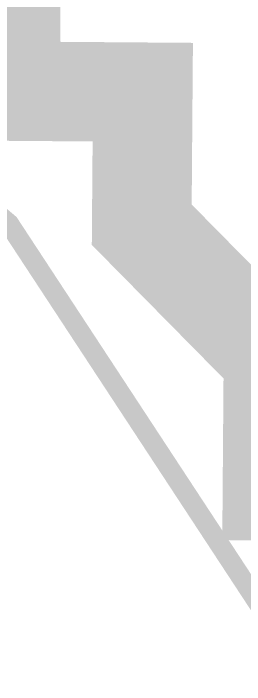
# Model space of a CAD drawing. Header units: metres. Extents: x 326467 to 340077, y 1811030 to 1824953.
# Drawn here: x 328246.39 to 328253.43, y 1813104.47 to 1813124.95 of the extents above; entities that cross this region are included whole.
import ezdxf

# ---------------------------------------------------------------- set-up
doc = ezdxf.new("R2010")
doc.units = ezdxf.units.M
doc.header["$MEASUREMENT"] = 0
doc.layers.add('HAZARDS LINE', color=1, linetype='Continuous')
doc.layers.add('SURVEY PLOT BOUNDARY', color=35, linetype='Continuous')

# ---------------------------------------------------------------- blocks, each defined once
blk = doc.blocks.new('16')
at = {"layer": 'HAZARDS LINE', "lineweight": 18, "const_width": 3.032141915622218}
blk.add_lwpolyline([(328234.3763249789, 1813150.971666436), (328234.3451257699, 1813146.92859402), (328238.3564094116, 1813142.854326944), (328238.3252102026, 1813138.811254528), (328242.3364096206, 1813134.736988102), (328242.3052104117, 1813130.693915685), (328246.3476932624, 1813130.662721026), (328246.3164940534, 1813126.61964861), (328246.2852948444, 1813122.576576193), (328250.3276934715, 1813122.545382184), (328250.2964942625, 1813118.502309767), (328254.3076936805, 1813114.428043341), (328254.2764944715, 1813110.384970925), (328258.3189773223, 1813110.353776265), (328258.2877781132, 1813106.310703849), (328258.2565789042, 1813102.267631433)], dxfattribs=at)
at = {"layer": 'SURVEY PLOT BOUNDARY', "lineweight": 18, "const_width": 0.6064283831244436}
blk.add_lwpolyline([(328558.4750771392, 1812715.836097438), (328546.2853143926, 1812707.843535934), (328494.1705000483, 1812764.852075137), (328482.1992159885, 1812785.161019898), (328446.3164787943, 1812850.130927246), (328346.378843055, 1812996.461475197), (328282.1367486058, 1813053.563597079), (328278.2191468148, 1813069.767080754), (328246.2540956353, 1813118.533503777), (328198.0568830821, 1813159.338559305), (328186.0543998132, 1813175.604431649), (328194.2951931126, 1813195.757405712), (328093.7647724018, 1813265.269577752), (327923.795486581, 1813242.321217832), (327757.02613717, 1813110.178793534), (327679.6271887181, 1813033.953108355), (327589.9136800334, 1812933.562487783), (327544.1365914617, 1812764.096583002), (327540.062909402, 1812760.084705245), (327551.6910863862, 1812695.301963254), (327507.0994828838, 1812679.47272672), (327361.7903482901, 1812708.897311303)], dxfattribs=at)
blk.add_lwpolyline([(328346.378843055, 1812996.461475197), (328334.126766114, 1812980.38276821), (328322.0306852181, 1812984.519423305), (328249.4541156188, 1813009.339354526), (328165.1246564229, 1813082.769737421), (328161.0821735721, 1813082.80093208), (328108.9049608098, 1813131.723326451), (328100.88247775, 1813139.871859953), (328105.0497574368, 1813156.012954958), (328105.1121558549, 1813164.099099791), (328117.3018343779, 1813172.091661945), (328194.2951931126, 1813195.757405712), (328186.0543998132, 1813175.604431649), (328198.0568830821, 1813159.338559305), (328246.2540956353, 1813118.533503777), (328278.2191468148, 1813069.767080754), (328282.1367486058, 1813053.563597079)], close=True, dxfattribs=at)

msp = doc.modelspace()

# ---------------------------------------------------------------- block references
msp.add_blockref('16', (0, 0))

doc.saveas('drawing.dxf')
